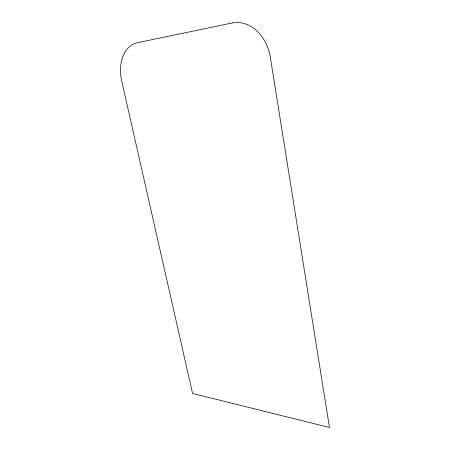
<?xml version="1.0" encoding="UTF-8"?>
<svg xmlns="http://www.w3.org/2000/svg" width="450" height="450" viewBox="0 0 450 450"><rect width="100%" height="100%" fill="white"/><g stroke="black" fill="none" stroke-linecap="round" stroke-linejoin="round"><path stroke-width="0.67" d="M232.099 22.989L137.362 42.722A34.903 24.131 75 0 0 121.708 80.978L192.572 393.457L329.468 427.5L270.332 57.234A39.218 30.696 79 0 0 232.099 22.989"/></g></svg>
